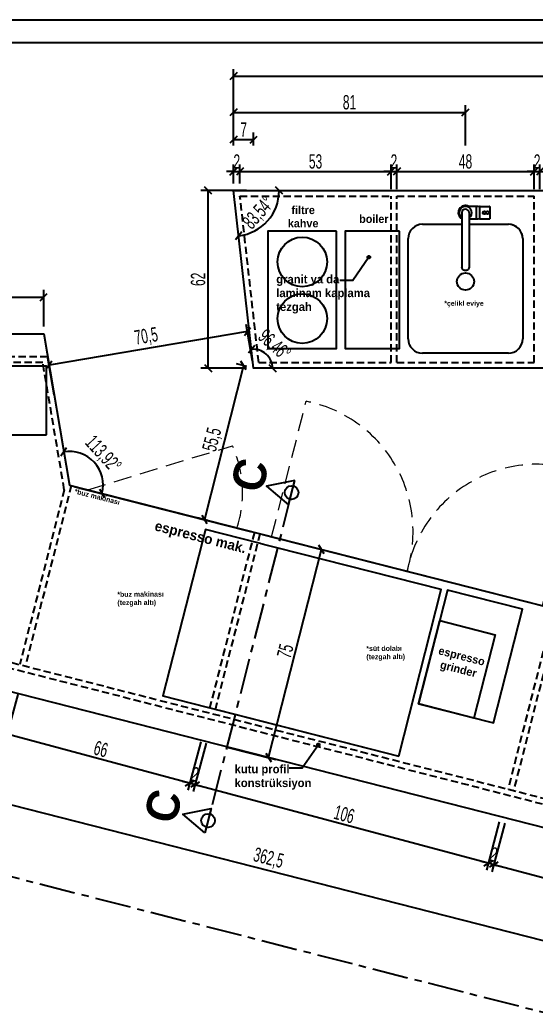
# Model space of a CAD drawing. Header units: millimetres. Extents: x 933584 to 974011, y 4545988 to 4553664.
# Drawn here: x 968702.4 to 968882.5, y 4552511.4 to 4552855.4 of the extents above; entities that cross this region are included whole.
import ezdxf

# ---------------------------------------------------------------- set-up
doc = ezdxf.new("R2010")
doc.units = ezdxf.units.MM
doc.set_wipeout_variables(frame=1)
doc.header["$PDMODE"] = 35
for name, pattern in [('CENTER', [2, 1.25, -0.25, 0.25, -0.25]), ('HIDDEN', [9.525, 6.35, -3.175]), ('HIDDENX2', [19.05, 12.7, -6.35])]:
    doc.linetypes.add(name, pattern=pattern)
doc.layers.get('0').update_dxf_attribs({"color": 255})
doc.layers.get('Defpoints').update_dxf_attribs({"color": 8})
for name, color, linetype in [('0-DMS-50', 143, 'Continuous'), ('0-HSL-SLD', 252, 'Continuous'), ('0-LNS-SLN', 6, 'Continuous'), ('0-LNS-VLF', 11, 'Continuous'), ('0-TXT-NRS', 6, 'Continuous'), ('0-TXT-XBX_20', 3, 'Continuous'), ('8-KBT-KEQ', 4, 'Continuous')]:
    doc.layers.add(name, color=color, linetype=linetype)
for name, color, linetype, lineweight in [('3-OPN-WDR', 4, 'Continuous', 18), ('WNG-02-METAL', 71, 'Continuous', 15), ('WNG-08-WIREDUCT', 120, 'Continuous', 15)]:
    doc.layers.add(name, color=color, linetype=linetype, lineweight=lineweight)
doc.styles.add('Century Gothic_B_3', font='GOTHICB.TTF', dxfattribs={"height": 4})
doc.styles.add('dim_romans_50', font='swissl.ttf', dxfattribs={"width": 0.6, "height": 5})
doc.dimstyles.new('ONK_dim 1_50', dxfattribs={"dimscale": 5, "dimtxt": 4, "dimasz": 0.5, "dimexe": 0.5, "dimexo": 0.5, "dimgap": 0.2, "dimtad": 1, "dimdec": 1, "dimrnd": 0.5, "dimzin": 9, "dimtxsty": 'dim_romans_50', "dimblk": 'OBLIQUE', "dimcen": 1, "dimclre": 256, "dimclrt": 256, "dimazin": 2, "dimtfac": 1, "dimtdec": 1, "dimtix": 1, "dimtmove": 2, "dimatfit": 3, "dimldrblk": 'OBLIQUE', "dimfxl": 3, "dimfxlon": 1, "dimarcsym": 0})

# ---------------------------------------------------------------- blocks, each defined once
blk = doc.blocks.new('batarya')
at = {"layer": 'WNG-02-METAL'}
for p, q in [((22327.06, 6765.6), (22330.11, 6767.92)), ((22326.01, 6764.8), (22323.42, 6762.84)), ((22326.21, 6764.87), (22328.79, 6761.47)), ((22329.72, 6762.1), (22327.06, 6765.6)), ((22330.45, 6765.41), (22341.94, 6750.28)), ((22332.44, 6766.92), (22343.93, 6751.79)), ((22323.42, 6762.77), (22326.02, 6759.34)), ((22328.67, 6761.3), (22326.09, 6759.33)), ((22331.78, 6763.66), (22329.72, 6762.1))]:
    blk.add_line(p, q, dxfattribs=at)
for points in [[(22326.01, 6764.8), (22326.05, 6764.83), (22326.19, 6764.87)], [(22326.19, 6764.87), (22326.2, 6764.87), (22326.21, 6764.87), (22326.21, 6764.87)], [(22328.79, 6761.45), (22328.71, 6761.33), (22328.67, 6761.3)], [(22328.79, 6761.47), (22328.8, 6761.46), (22328.79, 6761.46), (22328.79, 6761.45)], [(22341.94, 6750.28), (22342.16, 6750.05), (22342.44, 6749.89), (22342.76, 6749.81), (22343.08, 6749.81), (22343.39, 6749.9), (22343.68, 6750.06)], [(22343.68, 6750.06), (22343.91, 6750.29), (22344.07, 6750.57), (22344.16, 6750.88), (22344.17, 6751.2), (22344.09, 6751.51), (22343.93, 6751.79)]]:
    blk.add_lwpolyline(points, dxfattribs=at)
for centre, radius in [((22325.31, 6761.51), 0.5), ((22326.19, 6762.17), 0.525), ((22326.19, 6762.17), 0.47)]:
    blk.add_circle(centre, radius, dxfattribs=at)
for centre, radius, start, end in [((22331.45, 6766.17), 2.5, 337.2316, 155.5423), ((22331.45, 6766.17), 2.2, 341.8342, 272.5673), ((22331.45, 6766.17), 1.25, 37.2059, 217.2059), ((22330.18, 6761.6), 5.08, 127.8893, 140.6506), ((22323.45, 6762.8), 0.05, 127.2059, 217.2059), ((22326.7, 6766.18), 5.08, 293.7612, 306.5225), ((22326.05, 6759.37), 0.05, 217.2059, 307.2059)]:
    blk.add_arc(centre, radius, start, end, dxfattribs=at)
blk = doc.blocks.new('EVYE PLAN')
at = {"layer": '8-KBT-KEQ'}
for p, q in [((5781.56, -707.71), (5781.56, -726.71)), ((5786.65, -705.51), (5782.81, -705.51)), ((5784.06, -707.71), (5784.06, -726.71)), ((5786.65, -709.91), (5786.65, -705.51)), ((5787.77, -705.58), (5787.77, -709.85)), ((5787.97, -705.52), (5791.22, -705.52)), ((5791.27, -705.57), (5791.27, -709.87)), ((5767.81, -711.76), (5781.56, -711.76)), ((5784.06, -709.91), (5786.65, -709.91)), ((5784.06, -711.76), (5797.81, -711.76)), ((5787.97, -709.92), (5791.22, -709.92)), ((5762.81, -751.76), (5762.81, -716.76)), ((5802.81, -716.76), (5802.81, -751.76)), ((5797.81, -756.76), (5767.81, -756.76))]:
    blk.add_line(p, q, dxfattribs=at)
for points in [[(5787.78, -705.57), (5787.77, -705.57), (5787.77, -705.58), (5787.77, -705.58)], [(5787.97, -705.52), (5787.92, -705.52), (5787.78, -705.57)], [(5787.77, -709.85), (5787.77, -709.86), (5787.77, -709.86), (5787.78, -709.87)], [(5787.78, -709.87), (5787.92, -709.91), (5787.97, -709.92)], [(5782.81, -727.94), (5782.49, -727.9), (5782.19, -727.77), (5781.93, -727.58), (5781.73, -727.32), (5781.61, -727.03), (5781.56, -726.71)], [(5784.06, -726.71), (5784.02, -727.03), (5783.9, -727.32), (5783.7, -727.58), (5783.44, -727.77), (5783.14, -727.9), (5782.81, -727.94)]]:
    blk.add_lwpolyline(points, dxfattribs=at)
for centre, radius in [((5789.42, -707.72), 0.525), ((5789.42, -707.72), 0.47), ((5790.52, -707.72), 0.5), ((5782.81, -731.76), 3)]:
    blk.add_circle(centre, radius, dxfattribs=at)
for centre, radius, start, end in [((5782.81, -707.71), 2.5, 61.6636, 239.9743), ((5782.81, -707.71), 2.2, 304.6386, 235.3717), ((5782.81, -707.71), 1.25, 0, 180), ((5786.59, -710.59), 5.08, 76.5553, 89.3166), ((5791.22, -705.57), 0.05, 360, 90), ((5767.81, -716.76), 5, 90, 180), ((5786.59, -704.83), 5.08, 270.6834, 283.4447), ((5791.22, -709.87), 0.05, 270, 0), ((5797.81, -716.76), 5, 51.566, 90), ((5797.81, -716.76), 5, 0, 90), ((5797.81, -716.76), 5, 0, 21.3657), ((5767.81, -751.76), 5, 180, 270), ((5797.81, -751.76), 5, 270, 0)]:
    blk.add_arc(centre, radius, start, end, dxfattribs=at)
at = {"layer": '8-KBT-KEQ', "xscale": -1, "rotation": 37.20591726552704}
blk.add_blockref('batarya', (27660.46, 7406.66), dxfattribs=at)
blk = doc.blocks.new('_Oblique')
at = {"color": 0, "linetype": 'ByBlock', "lineweight": -2}
blk.add_line((-0.5, -0.5), (0.5, 0.5), dxfattribs=at)
blk = doc.blocks.new('*D2345')
at = {"layer": '0-DMS-50', "lineweight": -2}
for p, q in [((968781.58, 4552795.78), (968765.68, 4552795.78)), ((968781.58, 4552733.78), (968765.68, 4552733.78))]:
    blk.add_line(p, q, dxfattribs=at)
at = {"layer": '0-DMS-50', "color": 0, "lineweight": -2}
blk.add_line((968768.18, 4552733.78), (968768.18, 4552795.78), dxfattribs=at)
at = {"layer": 'Defpoints', "color": 0}
for p in [(968768.18, 4552795.78), (968784.08, 4552795.78), (968784.08, 4552733.78)]:
    blk.add_point(p, dxfattribs=at)
at = {"layer": '0-DMS-50', "color": 0, "linetype": 'ByBlock', "lineweight": -2, "xscale": 2.5, "yscale": 2.5, "zscale": 2.5}
for p, rotation in [((968768.18, 4552795.78), 90), ((968768.18, 4552733.78), 270)]:
    blk.add_blockref('_Oblique', p, dxfattribs=dict(at, rotation=rotation))
at = {"layer": '0-DMS-50', "insert": (968764.68, 4552764.78), "char_height": 5, "attachment_point": 5, "rotation": 90, "style": 'dim_romans_50'}
blk.add_mtext('62', dxfattribs=at)
blk = doc.blocks.new('*D2346')
at = {"layer": '0-DMS-50', "lineweight": -2}
for p, q in [((968777.06, 4552811.54), (968777.06, 4552816.03)), ((968784.08, 4552811.54), (968784.08, 4552816.03))]:
    blk.add_line(p, q, dxfattribs=at)
at = {"layer": '0-DMS-50', "color": 0, "lineweight": -2}
blk.add_line((968777.06, 4552813.53), (968784.08, 4552813.53), dxfattribs=at)
at = {"layer": 'Defpoints', "color": 0}
for p in [(968784.08, 4552813.53), (968777.06, 4552809.04), (968784.08, 4552809.04)]:
    blk.add_point(p, dxfattribs=at)
at = {"layer": '0-DMS-50', "color": 0, "linetype": 'ByBlock', "lineweight": -2, "xscale": 2.5, "yscale": 2.5, "zscale": 2.5, "rotation": 180}
blk.add_blockref('_Oblique', (968777.06, 4552813.53), dxfattribs=at)
at = {"layer": '0-DMS-50', "color": 0, "linetype": 'ByBlock', "lineweight": -2, "xscale": 2.5, "yscale": 2.5, "zscale": 2.5}
blk.add_blockref('_Oblique', (968784.08, 4552813.53), dxfattribs=at)
at = {"layer": '0-DMS-50', "insert": (968780.57, 4552817.03), "char_height": 5, "attachment_point": 5, "style": 'dim_romans_50'}
blk.add_mtext('7', dxfattribs=at)
blk = doc.blocks.new('*D2347')
at = {"layer": '0-DMS-50', "lineweight": -2}
for p, q in [((968777.06, 4552811.54), (968777.06, 4552825.56)), ((968858.06, 4552811.54), (968858.06, 4552825.56))]:
    blk.add_line(p, q, dxfattribs=at)
at = {"layer": '0-DMS-50', "color": 0, "lineweight": -2}
blk.add_line((968777.06, 4552823.06), (968858.06, 4552823.06), dxfattribs=at)
at = {"layer": 'Defpoints', "color": 0}
for p in [(968858.06, 4552823.06), (968777.06, 4552809.04), (968858.06, 4552809.04)]:
    blk.add_point(p, dxfattribs=at)
at = {"layer": '0-DMS-50', "color": 0, "linetype": 'ByBlock', "lineweight": -2, "xscale": 2.5, "yscale": 2.5, "zscale": 2.5, "rotation": 180}
blk.add_blockref('_Oblique', (968777.06, 4552823.06), dxfattribs=at)
at = {"layer": '0-DMS-50', "color": 0, "linetype": 'ByBlock', "lineweight": -2, "xscale": 2.5, "yscale": 2.5, "zscale": 2.5}
blk.add_blockref('_Oblique', (968858.06, 4552823.06), dxfattribs=at)
at = {"layer": '0-DMS-50', "insert": (968817.56, 4552826.56), "char_height": 5, "attachment_point": 5, "style": 'dim_romans_50'}
blk.add_mtext('81', dxfattribs=at)
blk = doc.blocks.new('*D2348')
at = {"layer": '0-DMS-50', "lineweight": -2}
for p, q in [((968777.06, 4552820.67), (968777.06, 4552838.17)), ((969063.51, 4552820.67), (969063.51, 4552838.17))]:
    blk.add_line(p, q, dxfattribs=at)
at = {"layer": '0-DMS-50', "color": 0, "lineweight": -2}
blk.add_line((968777.06, 4552835.67), (969063.51, 4552835.67), dxfattribs=at)
at = {"layer": 'Defpoints', "color": 0}
for p in [(969063.51, 4552835.67), (968777.06, 4552809.04), (969063.51, 4552809.04)]:
    blk.add_point(p, dxfattribs=at)
at = {"layer": '0-DMS-50', "color": 0, "linetype": 'ByBlock', "lineweight": -2, "xscale": 2.5, "yscale": 2.5, "zscale": 2.5, "rotation": 180}
blk.add_blockref('_Oblique', (968777.06, 4552835.67), dxfattribs=at)
at = {"layer": '0-DMS-50', "color": 0, "linetype": 'ByBlock', "lineweight": -2, "xscale": 2.5, "yscale": 2.5, "zscale": 2.5}
blk.add_blockref('_Oblique', (969063.51, 4552835.67), dxfattribs=at)
at = {"layer": '0-DMS-50', "insert": (968920.28, 4552839.64), "char_height": 5, "attachment_point": 5, "style": 'dim_romans_50'}
blk.add_mtext('286,5', dxfattribs=at)
blk = doc.blocks.new('*D2349')
at = {"layer": '0-DMS-50', "color": 0, "lineweight": -2}
for p, q in [((968777.06, 4552802.4), (968774.56, 4552802.4)), ((968777.06, 4552802.4), (968779.3, 4552802.4)), ((968779.3, 4552802.4), (968781.8, 4552802.4))]:
    blk.add_line(p, q, dxfattribs=at)
at = {"layer": '0-DMS-50', "lineweight": -2}
for p, q in [((968777.06, 4552798.28), (968777.06, 4552804.9)), ((968779.3, 4552798.28), (968779.3, 4552804.9))]:
    blk.add_line(p, q, dxfattribs=at)
at = {"layer": 'Defpoints', "color": 0}
for p in [(968779.3, 4552802.4), (968777.06, 4552795.78), (968779.3, 4552795.78)]:
    blk.add_point(p, dxfattribs=at)
at = {"layer": '0-DMS-50', "color": 0, "linetype": 'ByBlock', "lineweight": -2, "xscale": 2.5, "yscale": 2.5, "zscale": 2.5}
blk.add_blockref('_Oblique', (968777.06, 4552802.4), dxfattribs=at)
at = {"layer": '0-DMS-50', "color": 0, "linetype": 'ByBlock', "lineweight": -2, "xscale": 2.5, "yscale": 2.5, "zscale": 2.5, "rotation": 180}
blk.add_blockref('_Oblique', (968779.3, 4552802.4), dxfattribs=at)
at = {"layer": '0-DMS-50', "insert": (968778.18, 4552805.9), "char_height": 5, "attachment_point": 5, "style": 'dim_romans_50'}
blk.add_mtext('2', dxfattribs=at)
blk = doc.blocks.new('*D2350')
at = {"layer": '0-DMS-50', "lineweight": -2}
for p, q in [((968779.3, 4552798.28), (968779.3, 4552804.9)), ((968832.08, 4552796.28), (968832.08, 4552804.9))]:
    blk.add_line(p, q, dxfattribs=at)
at = {"layer": '0-DMS-50', "color": 0, "lineweight": -2}
blk.add_line((968779.3, 4552802.4), (968832.08, 4552802.4), dxfattribs=at)
at = {"layer": 'Defpoints', "color": 0}
for p in [(968832.08, 4552802.4), (968779.3, 4552795.78), (968832.08, 4552793.78)]:
    blk.add_point(p, dxfattribs=at)
at = {"layer": '0-DMS-50', "color": 0, "linetype": 'ByBlock', "lineweight": -2, "xscale": 2.5, "yscale": 2.5, "zscale": 2.5, "rotation": 180}
blk.add_blockref('_Oblique', (968779.3, 4552802.4), dxfattribs=at)
at = {"layer": '0-DMS-50', "color": 0, "linetype": 'ByBlock', "lineweight": -2, "xscale": 2.5, "yscale": 2.5, "zscale": 2.5}
blk.add_blockref('_Oblique', (968832.08, 4552802.4), dxfattribs=at)
at = {"layer": '0-DMS-50', "insert": (968805.69, 4552805.9), "char_height": 5, "attachment_point": 5, "style": 'dim_romans_50'}
blk.add_mtext('53', dxfattribs=at)
blk = doc.blocks.new('*D2351')
at = {"layer": '0-DMS-50', "color": 0, "lineweight": -2}
for p, q in [((968832.08, 4552802.4), (968829.58, 4552802.4)), ((968832.08, 4552802.4), (968834.08, 4552802.4)), ((968834.08, 4552802.4), (968836.58, 4552802.4))]:
    blk.add_line(p, q, dxfattribs=at)
at = {"layer": '0-DMS-50', "lineweight": -2}
for p, q in [((968832.08, 4552796.28), (968832.08, 4552804.9)), ((968834.08, 4552796.28), (968834.08, 4552804.9))]:
    blk.add_line(p, q, dxfattribs=at)
at = {"layer": 'Defpoints', "color": 0}
for p in [(968834.08, 4552802.4), (968832.08, 4552793.78), (968834.08, 4552793.78)]:
    blk.add_point(p, dxfattribs=at)
at = {"layer": '0-DMS-50', "color": 0, "linetype": 'ByBlock', "lineweight": -2, "xscale": 2.5, "yscale": 2.5, "zscale": 2.5}
blk.add_blockref('_Oblique', (968832.08, 4552802.4), dxfattribs=at)
at = {"layer": '0-DMS-50', "color": 0, "linetype": 'ByBlock', "lineweight": -2, "xscale": 2.5, "yscale": 2.5, "zscale": 2.5, "rotation": 180}
blk.add_blockref('_Oblique', (968834.08, 4552802.4), dxfattribs=at)
at = {"layer": '0-DMS-50', "insert": (968833.08, 4552805.9), "char_height": 5, "attachment_point": 5, "style": 'dim_romans_50'}
blk.add_mtext('2', dxfattribs=at)
blk = doc.blocks.new('*D2352')
at = {"layer": '0-DMS-50', "lineweight": -2}
for p, q in [((968834.08, 4552796.28), (968834.08, 4552804.9)), ((968882.08, 4552796.28), (968882.08, 4552804.9))]:
    blk.add_line(p, q, dxfattribs=at)
at = {"layer": '0-DMS-50', "color": 0, "lineweight": -2}
blk.add_line((968834.08, 4552802.4), (968882.08, 4552802.4), dxfattribs=at)
at = {"layer": 'Defpoints', "color": 0}
for p in [(968882.08, 4552802.4), (968834.08, 4552793.78), (968882.08, 4552793.78)]:
    blk.add_point(p, dxfattribs=at)
at = {"layer": '0-DMS-50', "color": 0, "linetype": 'ByBlock', "lineweight": -2, "xscale": 2.5, "yscale": 2.5, "zscale": 2.5, "rotation": 180}
blk.add_blockref('_Oblique', (968834.08, 4552802.4), dxfattribs=at)
at = {"layer": '0-DMS-50', "color": 0, "linetype": 'ByBlock', "lineweight": -2, "xscale": 2.5, "yscale": 2.5, "zscale": 2.5}
blk.add_blockref('_Oblique', (968882.08, 4552802.4), dxfattribs=at)
at = {"layer": '0-DMS-50', "insert": (968858.08, 4552805.9), "char_height": 5, "attachment_point": 5, "style": 'dim_romans_50'}
blk.add_mtext('48', dxfattribs=at)
blk = doc.blocks.new('*D2353')
at = {"layer": '0-DMS-50', "color": 0, "lineweight": -2}
for p, q in [((968882.08, 4552802.4), (968879.58, 4552802.4)), ((968882.08, 4552802.4), (968884.08, 4552802.4)), ((968884.08, 4552802.4), (968886.58, 4552802.4))]:
    blk.add_line(p, q, dxfattribs=at)
at = {"layer": '0-DMS-50', "lineweight": -2}
for p, q in [((968882.08, 4552796.28), (968882.08, 4552804.9)), ((968884.08, 4552796.28), (968884.08, 4552804.9))]:
    blk.add_line(p, q, dxfattribs=at)
at = {"layer": 'Defpoints', "color": 0}
for p in [(968884.08, 4552802.4), (968882.08, 4552793.78), (968884.08, 4552793.78)]:
    blk.add_point(p, dxfattribs=at)
at = {"layer": '0-DMS-50', "color": 0, "linetype": 'ByBlock', "lineweight": -2, "xscale": 2.5, "yscale": 2.5, "zscale": 2.5}
blk.add_blockref('_Oblique', (968882.08, 4552802.4), dxfattribs=at)
at = {"layer": '0-DMS-50', "color": 0, "linetype": 'ByBlock', "lineweight": -2, "xscale": 2.5, "yscale": 2.5, "zscale": 2.5, "rotation": 180}
blk.add_blockref('_Oblique', (968884.08, 4552802.4), dxfattribs=at)
at = {"layer": '0-DMS-50', "insert": (968883.08, 4552805.9), "char_height": 5, "attachment_point": 5, "style": 'dim_romans_50'}
blk.add_mtext('2', dxfattribs=at)
blk = doc.blocks.new('*D2367')
at = {"layer": '0-DMS-50', "lineweight": -2}
for p, q in [((968616.38, 4552617.91), (968612.06, 4552600.95)), ((968967.49, 4552528.42), (968963.17, 4552511.47))]:
    blk.add_line(p, q, dxfattribs=at)
at = {"layer": '0-DMS-50', "color": 0, "lineweight": -2}
blk.add_line((968963.79, 4552513.89), (968612.67, 4552603.37), dxfattribs=at)
at = {"layer": 'Defpoints', "color": 0}
for p in [(968622.11, 4552640.41), (968612.67, 4552603.37), (968973.23, 4552550.93)]:
    blk.add_point(p, dxfattribs=at)
at = {"layer": '0-DMS-50', "color": 0, "linetype": 'ByBlock', "lineweight": -2, "xscale": 2.5, "yscale": 2.5, "zscale": 2.5}
for p, rotation in [((968612.67, 4552603.37), 165.702617121831), ((968963.79, 4552513.89), 345.7026171218311)]:
    blk.add_blockref('_Oblique', p, dxfattribs=dict(at, rotation=rotation))
at = {"layer": '0-DMS-50', "insert": (968789.21, 4552562.48), "char_height": 5, "attachment_point": 5, "rotation": 345.7026, "style": 'dim_romans_50'}
blk.add_mtext('362,5', dxfattribs=at)
blk = doc.blocks.new('*D2368')
at = {"layer": '0-DMS-50', "color": 0, "lineweight": -2}
blk.add_arc((968973.23, 4552550.93), 28.37, 69.7604, 165.7026, dxfattribs=at)
at = {"layer": 'Defpoints', "color": 0}
for p in [(969063.51, 4552795.78), (968622.11, 4552640.41), (968967.46, 4552578.71), (968973.23, 4552550.93), (968973.23, 4552550.93)]:
    blk.add_point(p, dxfattribs=at)
at = {"layer": '0-DMS-50', "color": 0, "linetype": 'ByBlock', "lineweight": -2, "xscale": 2.5, "yscale": 2.5, "zscale": 2.5}
for p, rotation in [((968983.05, 4552577.55), 339.7604038233977), ((968945.74, 4552557.94), 255.7026171218311)]:
    blk.add_blockref('_Oblique', p, dxfattribs=dict(at, rotation=rotation))
at = {"layer": '0-DMS-50', "insert": (968958.18, 4552579.57), "char_height": 5, "attachment_point": 5, "rotation": 27.7315, "style": 'dim_romans_50'}
blk.add_mtext('95,94%%d', dxfattribs=at)
blk = doc.blocks.new('*D2369')
at = {"layer": '0-DMS-50', "color": 0, "lineweight": -2}
blk.add_arc((968622.11, 4552640.41), 24.12, 345.7026, 99.6253, dxfattribs=at)
at = {"layer": 'Defpoints', "color": 0}
for p in [(968604.24, 4552745.78), (968633.57, 4552661.64), (968622.11, 4552640.41), (968622.11, 4552640.41), (968973.23, 4552550.93)]:
    blk.add_point(p, dxfattribs=at)
at = {"layer": '0-DMS-50', "color": 0, "linetype": 'ByBlock', "lineweight": -2, "xscale": 2.5, "yscale": 2.5, "zscale": 2.5}
for p, rotation in [((968618.08, 4552664.19), 189.6252594059883), ((968645.49, 4552634.46), 255.7026171218311)]:
    blk.add_blockref('_Oblique', p, dxfattribs=dict(at, rotation=rotation))
at = {"layer": '0-DMS-50', "insert": (968642.78, 4552659.45), "char_height": 5, "attachment_point": 5, "rotation": 312.6639, "style": 'dim_romans_50'}
blk.add_mtext('113,92%%d', dxfattribs=at)
blk = doc.blocks.new('*D2370')
at = {"layer": '0-DMS-50', "color": 0, "lineweight": -2}
blk.add_arc((968719.71, 4552692.94), 11.76, 345.7026, 99.6253, dxfattribs=at)
at = {"layer": 'Defpoints', "color": 0}
for p in [(968710.74, 4552745.78), (968725.29, 4552703.29), (968719.71, 4552692.94), (968721.35, 4552692.52), (968783.37, 4552676.71)]:
    blk.add_point(p, dxfattribs=at)
at = {"layer": '0-DMS-50', "color": 0, "linetype": 'ByBlock', "lineweight": -2, "xscale": 2.5, "yscale": 2.5, "zscale": 2.5}
for p, rotation in [((968717.74, 4552704.53), 189.6252594060148), ((968731.1, 4552690.03), 255.7026171225477)]:
    blk.add_blockref('_Oblique', p, dxfattribs=dict(at, rotation=rotation))
at = {"layer": '0-DMS-50', "insert": (968731.28, 4552703.6), "char_height": 5, "attachment_point": 5, "rotation": 312.6639, "style": 'dim_romans_50'}
blk.add_mtext('113,92%%d', dxfattribs=at)
blk = doc.blocks.new('*D2371')
at = {"layer": '0-DMS-50', "color": 0, "lineweight": -2}
blk.add_arc((968784.08, 4552733.78), 6.59, 0, 96.4586, dxfattribs=at)
at = {"layer": 'Defpoints', "color": 0}
for p in [(968777.06, 4552795.78), (968786.94, 4552739.72), (968784.08, 4552733.78), (968784.08, 4552733.78), (968960.71, 4552733.78)]:
    blk.add_point(p, dxfattribs=at)
at = {"layer": '0-DMS-50', "color": 0, "linetype": 'ByBlock', "lineweight": -2, "xscale": 2.5, "yscale": 2.5, "zscale": 2.5}
for p, rotation in [((968783.34, 4552740.33), 186.4586144508894), ((968790.67, 4552733.78), 270)]:
    blk.add_blockref('_Oblique', p, dxfattribs=dict(at, rotation=rotation))
at = {"layer": '0-DMS-50', "insert": (968791.12, 4552741.66), "char_height": 5, "attachment_point": 5, "rotation": 318.2293, "style": 'dim_romans_50'}
blk.add_mtext('96,46%%d', dxfattribs=at)
blk = doc.blocks.new('*D2372')
at = {"layer": '0-DMS-50', "color": 0, "lineweight": -2}
blk.add_arc((968777.06, 4552795.78), 15.91, 276.4586, 0, dxfattribs=at)
at = {"layer": 'Defpoints', "color": 0}
for p in [(968777.06, 4552795.78), (968777.06, 4552795.78), (969063.51, 4552795.78), (968791.13, 4552788.35), (968784.08, 4552733.78)]:
    blk.add_point(p, dxfattribs=at)
at = {"layer": '0-DMS-50', "color": 0, "linetype": 'ByBlock', "lineweight": -2, "xscale": 2.5, "yscale": 2.5, "zscale": 2.5}
for p, rotation in [((968792.97, 4552795.78), 90), ((968778.85, 4552779.97), 186.4586144508894)]:
    blk.add_blockref('_Oblique', p, dxfattribs=dict(at, rotation=rotation))
at = {"layer": '0-DMS-50', "insert": (968785.96, 4552787.83), "char_height": 5, "attachment_point": 5, "rotation": 48.2293, "style": 'dim_romans_50'}
blk.add_mtext('83,54%%d', dxfattribs=at)
blk = doc.blocks.new('*D2373')
at = {"layer": '0-DMS-50', "color": 0, "lineweight": -2}
blk.add_arc((969063.51, 4552795.78), 20.98, 180, 249.7604, dxfattribs=at)
at = {"layer": 'Defpoints', "color": 0}
for p in [(968777.06, 4552795.78), (969063.51, 4552795.78), (969063.51, 4552795.78), (969049.07, 4552780.56), (968973.23, 4552550.93)]:
    blk.add_point(p, dxfattribs=at)
at = {"layer": '0-DMS-50', "color": 0, "linetype": 'ByBlock', "lineweight": -2, "xscale": 2.5, "yscale": 2.5, "zscale": 2.5}
for p, rotation in [((969042.53, 4552795.78), 90), ((969056.25, 4552776.1), 339.7604038233977)]:
    blk.add_blockref('_Oblique', p, dxfattribs=dict(at, rotation=rotation))
at = {"layer": '0-DMS-50', "insert": (969049.56, 4552786.06), "char_height": 5, "attachment_point": 5, "rotation": 304.8802, "style": 'dim_romans_50'}
blk.add_mtext('69,76%%d', dxfattribs=at)
blk = doc.blocks.new('*D2375')
at = {"layer": '0-DMS-50', "lineweight": -2}
for p, q in [((968871.82, 4552574.91), (968867.29, 4552558.01)), ((968963.43, 4552550.36), (968958.9, 4552533.46))]:
    blk.add_line(p, q, dxfattribs=at)
at = {"layer": '0-DMS-50', "color": 0, "lineweight": -2}
blk.add_line((968959.55, 4552535.88), (968867.94, 4552560.42), dxfattribs=at)
at = {"layer": 'Defpoints', "color": 0}
for p in [(968872.88, 4552578.84), (968867.94, 4552560.42), (968964.27, 4552553.51)]:
    blk.add_point(p, dxfattribs=at)
at = {"layer": '0-DMS-50', "color": 0, "linetype": 'ByBlock', "lineweight": -2, "xscale": 2.5, "yscale": 2.5, "zscale": 2.5}
for p, rotation in [((968867.94, 4552560.42), 164.9999999809387), ((968959.55, 4552535.88), 344.9999999809387)]:
    blk.add_blockref('_Oblique', p, dxfattribs=dict(at, rotation=rotation))
at = {"layer": '0-DMS-50', "insert": (968914.65, 4552551.53), "char_height": 5, "attachment_point": 5, "rotation": 345, "style": 'dim_romans_50'}
blk.add_mtext('95', dxfattribs=at)
blk = doc.blocks.new('*D2376')
at = {"layer": '0-DMS-50', "lineweight": -2}
for p, q in [((968869.89, 4552575.43), (968865.36, 4552558.53)), ((968871.82, 4552574.91), (968867.29, 4552558.01))]:
    blk.add_line(p, q, dxfattribs=at)
at = {"layer": '0-DMS-50', "color": 0, "lineweight": -2}
for p, q in [((968866.01, 4552560.94), (968863.6, 4552561.59)), ((968867.94, 4552560.42), (968866.01, 4552560.94)), ((968867.94, 4552560.42), (968870.36, 4552559.78))]:
    blk.add_line(p, q, dxfattribs=at)
at = {"layer": 'Defpoints', "color": 0}
for p in [(968870.94, 4552579.33), (968872.88, 4552578.84), (968866.01, 4552560.94)]:
    blk.add_point(p, dxfattribs=at)
at = {"layer": '0-DMS-50', "color": 0, "linetype": 'ByBlock', "lineweight": -2, "xscale": 2.5, "yscale": 2.5, "zscale": 2.5}
for p, rotation in [((968866.01, 4552560.94), 344.9999999754585), ((968867.94, 4552560.42), 164.9999999754585)]:
    blk.add_blockref('_Oblique', p, dxfattribs=dict(at, rotation=rotation))
at = {"layer": '0-DMS-50', "insert": (968867.88, 4552564.06), "char_height": 5, "attachment_point": 5, "rotation": 345, "style": 'dim_romans_50'}
blk.add_mtext('2', dxfattribs=at)
blk = doc.blocks.new('*D2377')
at = {"layer": '0-DMS-50', "lineweight": -2}
for p, q in [((968767.51, 4552602.86), (968762.98, 4552585.96)), ((968869.89, 4552575.43), (968865.36, 4552558.53))]:
    blk.add_line(p, q, dxfattribs=at)
at = {"layer": '0-DMS-50', "color": 0, "lineweight": -2}
blk.add_line((968866.01, 4552560.94), (968763.63, 4552588.37), dxfattribs=at)
at = {"layer": 'Defpoints', "color": 0}
for p in [(968768.22, 4552605.51), (968763.63, 4552588.37), (968870.94, 4552579.33)]:
    blk.add_point(p, dxfattribs=at)
at = {"layer": '0-DMS-50', "color": 0, "linetype": 'ByBlock', "lineweight": -2, "xscale": 2.5, "yscale": 2.5, "zscale": 2.5}
for p, rotation in [((968763.63, 4552588.37), 164.9999999808612), ((968866.01, 4552560.94), 344.9999999808612)]:
    blk.add_blockref('_Oblique', p, dxfattribs=dict(at, rotation=rotation))
at = {"layer": '0-DMS-50', "insert": (968815.73, 4552578.04), "char_height": 5, "attachment_point": 5, "rotation": 345, "style": 'dim_romans_50'}
blk.add_mtext('106', dxfattribs=at)
blk = doc.blocks.new('*D2378')
at = {"layer": '0-DMS-50', "lineweight": -2}
for p, q in [((968765.58, 4552603.38), (968761.05, 4552586.48)), ((968767.51, 4552602.86), (968762.98, 4552585.96))]:
    blk.add_line(p, q, dxfattribs=at)
at = {"layer": '0-DMS-50', "color": 0, "lineweight": -2}
for p, q in [((968761.7, 4552588.89), (968759.28, 4552589.54)), ((968763.63, 4552588.37), (968761.7, 4552588.89)), ((968763.63, 4552588.37), (968766.04, 4552587.73))]:
    blk.add_line(p, q, dxfattribs=at)
at = {"layer": 'Defpoints', "color": 0}
for p in [(968766.28, 4552606), (968768.22, 4552605.51), (968761.7, 4552588.89)]:
    blk.add_point(p, dxfattribs=at)
at = {"layer": '0-DMS-50', "color": 0, "linetype": 'ByBlock', "lineweight": -2, "xscale": 2.5, "yscale": 2.5, "zscale": 2.5}
for p, rotation in [((968761.7, 4552588.89), 344.9999999745953), ((968763.63, 4552588.37), 164.9999999745953)]:
    blk.add_blockref('_Oblique', p, dxfattribs=dict(at, rotation=rotation))
at = {"layer": '0-DMS-50', "insert": (968763.57, 4552592.01), "char_height": 5, "attachment_point": 5, "rotation": 345, "style": 'dim_romans_50'}
blk.add_mtext('2', dxfattribs=at)
blk = doc.blocks.new('*D2379')
at = {"layer": '0-DMS-50', "lineweight": -2}
for p, q in [((968701.68, 4552619.89), (968697.3, 4552603.56)), ((968765.58, 4552603.38), (968761.05, 4552586.48))]:
    blk.add_line(p, q, dxfattribs=at)
at = {"layer": '0-DMS-50', "color": 0, "lineweight": -2}
blk.add_line((968761.7, 4552588.89), (968697.95, 4552605.97), dxfattribs=at)
at = {"layer": 'Defpoints', "color": 0}
for p in [(968702.33, 4552622.3), (968697.95, 4552605.97), (968766.28, 4552606)]:
    blk.add_point(p, dxfattribs=at)
at = {"layer": '0-DMS-50', "color": 0, "linetype": 'ByBlock', "lineweight": -2, "xscale": 2.5, "yscale": 2.5, "zscale": 2.5}
for p, rotation in [((968697.95, 4552605.97), 164.999999980436), ((968761.7, 4552588.89), 344.999999980436)]:
    blk.add_blockref('_Oblique', p, dxfattribs=dict(at, rotation=rotation))
at = {"layer": '0-DMS-50', "insert": (968730.73, 4552600.81), "char_height": 5, "attachment_point": 5, "rotation": 345, "style": 'dim_romans_50'}
blk.add_mtext('66', dxfattribs=at)
blk = doc.blocks.new('*D2383')
at = {"layer": '0-DMS-50', "lineweight": -2}
for p, q in [((968604.24, 4552748.28), (968604.24, 4552761.07)), ((968710.74, 4552748.28), (968710.74, 4552761.07))]:
    blk.add_line(p, q, dxfattribs=at)
at = {"layer": '0-DMS-50', "color": 0, "lineweight": -2}
blk.add_line((968604.24, 4552758.57), (968710.74, 4552758.57), dxfattribs=at)
at = {"layer": 'Defpoints', "color": 0}
for p in [(968710.74, 4552758.57), (968604.24, 4552745.78), (968710.74, 4552745.78)]:
    blk.add_point(p, dxfattribs=at)
at = {"layer": '0-DMS-50', "color": 0, "linetype": 'ByBlock', "lineweight": -2, "xscale": 2.5, "yscale": 2.5, "zscale": 2.5}
for p, rotation in [((968604.24, 4552758.57), 179.999999999499), ((968710.74, 4552758.57), 359.999999999499)]:
    blk.add_blockref('_Oblique', p, dxfattribs=dict(at, rotation=rotation))
at = {"layer": '0-DMS-50', "insert": (968657.49, 4552762.54), "char_height": 5, "attachment_point": 5, "style": 'dim_romans_50'}
blk.add_mtext('106,5', dxfattribs=at)
blk = doc.blocks.new('*D2384')
at = {"layer": '0-DMS-50', "lineweight": -2}
for p, q in [((968783.66, 4552736.25), (968781.49, 4552749.03)), ((968714.35, 4552724.49), (968712.19, 4552737.28))]:
    blk.add_line(p, q, dxfattribs=at)
at = {"layer": '0-DMS-50', "color": 0, "lineweight": -2}
blk.add_line((968781.91, 4552746.57), (968712.6, 4552734.81), dxfattribs=at)
at = {"layer": 'Defpoints', "color": 0}
for p in [(968712.6, 4552734.81), (968784.08, 4552733.78), (968714.77, 4552722.03)]:
    blk.add_point(p, dxfattribs=at)
at = {"layer": '0-DMS-50', "color": 0, "linetype": 'ByBlock', "lineweight": -2, "xscale": 2.5, "yscale": 2.5, "zscale": 2.5}
for p, rotation in [((968781.91, 4552746.57), 9.625259406346208), ((968712.6, 4552734.81), 189.6252594063462)]:
    blk.add_blockref('_Oblique', p, dxfattribs=dict(at, rotation=rotation))
at = {"layer": '0-DMS-50', "insert": (968746.59, 4552744.61), "char_height": 5, "attachment_point": 5, "rotation": 9.6253, "style": 'dim_romans_50'}
blk.add_mtext('70,5', dxfattribs=at)
blk = doc.blocks.new('*D2385')
at = {"layer": '0-DMS-50', "color": 0, "lineweight": -2}
blk.add_line((968780.56, 4552734.68), (968766.86, 4552680.92), dxfattribs=at)
at = {"layer": '0-DMS-50', "lineweight": -2}
for p, q in [((968781.66, 4552734.4), (968778.14, 4552735.3)), ((968767.96, 4552680.64), (968764.44, 4552681.54))]:
    blk.add_line(p, q, dxfattribs=at)
at = {"layer": 'Defpoints', "color": 0}
for p in [(968784.08, 4552733.78), (968766.86, 4552680.92), (968770.38, 4552680.03)]:
    blk.add_point(p, dxfattribs=at)
at = {"layer": '0-DMS-50', "color": 0, "linetype": 'ByBlock', "lineweight": -2, "xscale": 2.5, "yscale": 2.5, "zscale": 2.5}
for p, rotation in [((968780.56, 4552734.68), 75.70261712256615), ((968766.86, 4552680.92), 255.7026171225661)]:
    blk.add_blockref('_Oblique', p, dxfattribs=dict(at, rotation=rotation))
at = {"layer": '0-DMS-50', "insert": (968769.86, 4552708.78), "char_height": 5, "attachment_point": 5, "rotation": 75.7026, "style": 'dim_romans_50'}
blk.add_mtext('55,5', dxfattribs=at)
blk = doc.blocks.new('*D2454')
at = {"layer": '0-DMS-50', "lineweight": -2}
for p, q in [((968793.24, 4552674.2), (968810.2, 4552669.88)), ((968774.72, 4552601.52), (968791.68, 4552597.2))]:
    blk.add_line(p, q, dxfattribs=at)
at = {"layer": '0-DMS-50', "color": 0, "lineweight": -2}
blk.add_line((968789.25, 4552597.82), (968807.78, 4552670.49), dxfattribs=at)
at = {"layer": 'Defpoints', "color": 0}
for p in [(968790.61, 4552674.87), (968807.78, 4552670.49), (968772.09, 4552602.19)]:
    blk.add_point(p, dxfattribs=at)
at = {"layer": '0-DMS-50', "color": 0, "linetype": 'ByBlock', "lineweight": -2, "xscale": 2.5, "yscale": 2.5, "zscale": 2.5}
for p, rotation in [((968807.78, 4552670.49), 75.70261712240523), ((968789.25, 4552597.82), 255.7026171224052)]:
    blk.add_blockref('_Oblique', p, dxfattribs=dict(at, rotation=rotation))
at = {"layer": '0-DMS-50', "insert": (968795.12, 4552635.02), "char_height": 5, "attachment_point": 5, "rotation": 75.7026, "style": 'dim_romans_50'}
blk.add_mtext('75', dxfattribs=at)

msp = doc.modelspace()

# ---------------------------------------------------------------- hatches: boundary and pattern name
at = {"layer": '0-LNS-VLF', "linetype": 'HIDDEN', "ltscale": 0.5}
h = msp.add_hatch(color=256, dxfattribs=at)
h.dxf.hatch_style = 1
edge = h.paths.add_edge_path()
edge.add_arc((968824.33, 4552772.51), 0.467, 0, 360)

# ---------------------------------------------------------------- linework, layer by layer
at = {"color": 0}
for points in [[(968501.03, 4552855.4), (969341.03, 4552855.4), (969341.03, 4552255.4), (968501.03, 4552255.4)], [(968509.03, 4552847.4), (969333.03, 4552847.4), (969333.03, 4552263.4), (968509.03, 4552263.4)]]:
    msp.add_lwpolyline(points, close=True, dxfattribs=at)
for points in [[(968798.44, 4552694.61), (968788.53, 4552692.57), (968796.25, 4552686.04), (968798.44, 4552694.61)], [(968767.07, 4552571.54), (968759.35, 4552578.07), (968769.26, 4552580.11), (968767.07, 4552571.54)]]:
    msp.add_lwpolyline(points)
at = {"linetype": 'CENTER', "ltscale": 10}
msp.add_lwpolyline([(968631.9, 4552573.48), (968959.93, 4552489.89)], dxfattribs=at)
for centre in [(968797.34, 4552690.32), (968768.16, 4552575.83)]:
    msp.add_circle(centre, 2.41)
at = {"layer": '0-LNS-SLN', "linetype": 'HIDDEN', "ltscale": 0.4}
for points in [[(968785.86, 4552735.78), (968779.3, 4552793.78), (968832.08, 4552793.78)], [(968832.08, 4552735.78), (968832.08, 4552793.78)], [(968834.08, 4552793.78), (968882.08, 4552793.78)], [(968834.08, 4552735.78), (968834.08, 4552793.78)], [(968882.08, 4552735.78), (968882.08, 4552793.78)], [(968785.86, 4552735.78), (968832.08, 4552735.78)], [(968834.08, 4552735.78), (968882.08, 4552735.78)]]:
    msp.add_lwpolyline(points, dxfattribs=at)
at = {"layer": '0-LNS-VLF', "ltscale": 0.5}
msp.add_lwpolyline([(968824.33, 4552772.51), (968818.7, 4552764.37), (968814.15, 4552764.37)], dxfattribs=at)
at = {"layer": '0-LNS-VLF', "linetype": 'HIDDEN', "ltscale": 0.5}
msp.add_circle((968824.33, 4552772.51), 0.467, dxfattribs=at)
at = {"layer": '0-TXT-NRS'}
for points in [[(968813.07, 4552781.61), (968789.07, 4552781.61), (968789.07, 4552740.61), (968813.07, 4552740.61)], [(968835.05, 4552781.61), (968816.05, 4552781.61), (968816.05, 4552740.61), (968835.05, 4552740.61)], [(968711.68, 4552710.49), (968711.68, 4552734.49), (968670.68, 4552734.49), (968670.68, 4552710.49)]]:
    msp.add_lwpolyline(points, close=True, dxfattribs=at)
for centre in [(968801.07, 4552770.85), (968801.07, 4552751.07)]:
    msp.add_circle(centre, 8.66, dxfattribs=at)

# ---------------------------------------------------------------- block references
msp.add_blockref('EVYE PLAN', (963075.25, 4553495.76))

# ---------------------------------------------------------------- texts
at = {"linetype": 'CENTER', "ltscale": 10, "insert": (968837.03, 4552935.87), "char_height": 11.3933, "width": 370.3635, "attachment_point": 3, "rotation": 75.7026, "line_spacing_factor": 0.984502, "style": 'Century Gothic_B_3'}
msp.add_mtext('\\pxql;{\\fFranklin Gothic Book|b1|i0|c162|p34;C}', dxfattribs=at)
at = {"layer": '0-LNS-VLF', "linetype": 'HIDDEN', "ltscale": 0.5, "insert": (968791.97, 4552766.31), "char_height": 2.9364, "width": 95.455, "attachment_point": 1, "line_spacing_factor": 0.984502, "style": 'Century Gothic_B_3'}
msp.add_mtext('\\pxql;{\\fFranklin Gothic Book|b1|i0|c162|p34;granit ya da\\Plaminam kaplama \\Ptezgah}', dxfattribs=at)
at = {"layer": '0-TXT-XBX_20', "color": 0, "char_height": 2.819, "attachment_point": 1, "rotation": 0, "line_spacing_factor": 0.984502, "style": 'Century Gothic_B_3'}
for s, insert, width in [('\\pxqc;{\\fFranklin Gothic Book|b1|i0|c162|p34;filtre \\Pkahve}', (968753.95, 4552790.37), 94.8284), ('\\pxqc;{\\fFranklin Gothic Book|b1|i0|c162|p34;boiler}', (968771.15, 4552787.28), 109.8284)]:
    msp.add_mtext(s, dxfattribs=dict(at, insert=insert, width=width))
at = {"layer": 'WNG-08-WIREDUCT', "linetype": 'HIDDEN', "insert": (968850.65, 4552757.29), "char_height": 1.7619, "width": 93.6427, "attachment_point": 1, "line_spacing_factor": 0.984502, "style": 'Century Gothic_B_3'}
msp.add_mtext('{\\fFranklin Gothic Book|b1|i0|c162|p34;*çelikl eviye}', dxfattribs=at)

# ---------------------------------------------------------------- dimensions: what is measured, and where the dimension line sits
at = {"layer": '0-DMS-50'}
for p1, p2, distance, picture, middle in [((968777.0599, 4552809.0417), (969063.5096, 4552809.0417), 26.626, '*D2348', (968920.2847, 4552839.6439)), ((968777.06, 4552809.04), (968858.06, 4552809.04), 14.02, '*D2347', (968817.56, 4552826.56)), ((968777.06, 4552809.04), (968784.08, 4552809.04), 4.49, '*D2346', (968780.57, 4552817.03)), ((968777.06, 4552795.78), (968779.3, 4552795.78), 6.62, '*D2349', (968778.18, 4552805.9)), ((968784.08, 4552733.78), (968784.08, 4552795.78), 15.9, '*D2345', (968764.68, 4552764.78)), ((968604.24, 4552745.78), (968710.74, 4552745.78), 12.79, '*D2383', (968657.49, 4552762.54)), ((968784.08, 4552733.78), (968714.77, 4552722.03), -12.97, '*D2384', (968746.59, 4552744.61))]:
    dim = msp.add_aligned_dim(p1=p1, p2=p2, distance=distance, dimstyle='ONK_dim 1_50', dxfattribs=at)
    dim.commit()
    dim.dimension.update_dxf_attribs({"geometry": picture, "text_midpoint": middle})
for base, p1, p2, angle, picture, middle in [((968832.08, 4552802.4), (968779.3, 4552795.78), (968832.08, 4552793.78), 180, '*D2350', (968805.69, 4552805.9)), ((968834.08, 4552802.4), (968832.08, 4552793.78), (968834.08, 4552793.78), 180, '*D2351', (968833.08, 4552805.9)), ((968882.08, 4552802.4), (968834.08, 4552793.78), (968882.08, 4552793.78), 180, '*D2352', (968858.08, 4552805.9)), ((968884.08, 4552802.4), (968882.08, 4552793.78), (968884.08, 4552793.78), 180, '*D2353', (968883.08, 4552805.9)), ((968761.7, 4552588.89), (968768.22, 4552605.51), (968766.28, 4552606), 345, '*D2378', (968763.57, 4552592.01)), ((968866.01, 4552560.94), (968872.88, 4552578.84), (968870.94, 4552579.33), 345, '*D2376', (968867.88, 4552564.06)), ((968867.94, 4552560.42), (968964.27, 4552553.51), (968872.88, 4552578.84), 345, '*D2375', (968914.65, 4552551.53))]:
    dim = msp.add_linear_dim(base=base, p1=p1, p2=p2, angle=angle, dimstyle='ONK_dim 1_50', dxfattribs=at)
    dim.commit()
    dim.dimension.update_dxf_attribs({"geometry": picture, "text_midpoint": middle})
for base, line1, line2, picture, middle in [((968791.13, 4552788.35), ((968784.08, 4552733.78), (968777.06, 4552795.78)), ((968777.06, 4552795.78), (969063.51, 4552795.78)), '*D2372', (968785.96, 4552787.83)), ((968786.94, 4552739.72), ((968960.71, 4552733.78), (968784.08, 4552733.78)), ((968784.08, 4552733.78), (968777.06, 4552795.78)), '*D2371', (968791.12, 4552741.66))]:
    dim = msp.add_angular_dim_2l(base=base, line1=line1, line2=line2, dimstyle='ONK_dim 1_50', dxfattribs=at)
    dim.commit()
    dim.dimension.update_dxf_attribs({"geometry": picture, "text_midpoint": middle})

# ---------------------------------------------------------------- next in the draw order: wipeouts: each hides what was drawn before it
at = {"linetype": 'HIDDEN'}
msp.add_wipeout([(968787.25, 4552675.73), (968771.69, 4552614.68), (968872.47, 4552588.99), (968888.02, 4552650.04)], dxfattribs=at).dxf.layer = 'WNG-08-WIREDUCT'

# ---------------------------------------------------------------- next in the draw order: hatches: boundary and pattern name
at = {"layer": '0-LNS-VLF', "linetype": 'HIDDEN', "ltscale": 0.5}
h = msp.add_hatch(color=256, dxfattribs=at)
h.dxf.hatch_style = 1
edge = h.paths.add_edge_path()
edge.add_arc((968806.67, 4552602.32), 0.467, 0, 360)

# ---------------------------------------------------------------- next in the draw order: linework, layer by layer
at = {"layer": '0-HSL-SLD'}
msp.add_lwpolyline([(968841.65, 4552616.58), (968867.82, 4552609.91), (968877.94, 4552649.64), (968851.78, 4552656.31)], close=True, dxfattribs=at)
at = {"layer": '0-LNS-SLN', "linetype": 'HIDDEN', "ltscale": 0.4}
for points in [[(968712.1, 4552737.78), (968644.14, 4552737.78), (968660.93, 4552638.78), (968968.22, 4552560.46), (968994.24, 4552631.02)], [(968710.41, 4552735.78), (968646.51, 4552735.78), (968662.69, 4552640.39), (968966.97, 4552562.85), (968992.36, 4552631.72)], [(968888.98, 4552649.74), (968872.94, 4552586.81)], [(968890.92, 4552649.25), (968874.88, 4552586.32)]]:
    msp.add_lwpolyline(points, dxfattribs=at)
at = {"layer": '0-LNS-VLF', "ltscale": 0.5}
msp.add_lwpolyline([(968806.67, 4552602.32), (968801.04, 4552594.18), (968796.5, 4552594.18)], dxfattribs=at)
at = {"layer": '0-LNS-VLF', "linetype": 'HIDDEN', "ltscale": 0.5}
msp.add_circle((968806.67, 4552602.32), 0.467, dxfattribs=at)
at = {"layer": '0-TXT-NRS'}
msp.add_lwpolyline([(968849.06, 4552645.65), (968868.44, 4552640.71), (968861.03, 4552611.64), (968841.65, 4552616.58)], close=True, dxfattribs=at)
at = {"layer": '3-OPN-WDR', "linetype": 'HIDDENX2', "ltscale": 0.5}
for points in [[(968790.36, 4552674.93), (968802.41, 4552722.21, -0.446421), (968837.64, 4552662.88, -2.414214)], [(968884.91, 4552650.84), (968896.96, 4552698.11, 0.446421), (968837.64, 4552662.88, 2.414214)]]:
    msp.add_lwpolyline(points, format="xyb", dxfattribs=at)

# ---------------------------------------------------------------- next in the draw order: texts
at = {"layer": '0-LNS-VLF', "linetype": 'HIDDEN', "ltscale": 0.5, "insert": (968777.41, 4552595.29), "char_height": 2.9364, "width": 95.455, "attachment_point": 1, "line_spacing_factor": 0.984502, "style": 'Century Gothic_B_3'}
msp.add_mtext('\\pxql;{\\fFranklin Gothic Book|b1|i0|c162|p34;kutu profil \\Pkonstrüksiyon}', dxfattribs=at)
at = {"layer": '0-TXT-XBX_20', "color": 0, "insert": (968803.9, 4552648.2), "char_height": 2.819, "width": 109.8284, "attachment_point": 1, "rotation": 345.7026, "line_spacing_factor": 0.984502, "style": 'Century Gothic_B_3'}
msp.add_mtext('\\pxqc;{\\fFranklin Gothic Book|b1|i0|c162|p34;espresso \\Pgrinder}', dxfattribs=at)
at = {"layer": 'WNG-08-WIREDUCT', "linetype": 'HIDDEN', "insert": (968823.42, 4552636.79), "char_height": 1.7619, "width": 68.6427, "attachment_point": 1, "rotation": 0.363, "line_spacing_factor": 0.984502, "style": 'Century Gothic_B_3'}
msp.add_mtext('{\\fFranklin Gothic Book|b1|i0|c162|p34;*süt dolabı\\P(tezgah altı)}', dxfattribs=at)

# ---------------------------------------------------------------- next in the draw order: dimensions: what is measured, and where the dimension line sits
at = {"layer": '0-DMS-50'}
dim = msp.add_linear_dim(base=(968763.63, 4552588.37), p1=(968870.94, 4552579.33), p2=(968768.22, 4552605.51), angle=345, dimstyle='ONK_dim 1_50', dxfattribs=at)
dim.commit()
dim.dimension.update_dxf_attribs({"geometry": '*D2377', "text_midpoint": (968815.73, 4552578.04)})

# ---------------------------------------------------------------- next in the draw order: wipeouts: each hides what was drawn before it
at = {"linetype": 'HIDDEN'}
msp.add_wipeout([(968721.35, 4552692.52), (968705.79, 4552631.47), (968767.81, 4552615.67), (968783.37, 4552676.71)], dxfattribs=at).dxf.layer = 'WNG-08-WIREDUCT'

# ---------------------------------------------------------------- next in the draw order: linework, layer by layer
at = {"linetype": 'CENTER', "ltscale": 10}
msp.add_lwpolyline([(968797.34, 4552690.32), (968768.16, 4552575.83)], dxfattribs=at)
at = {"layer": '0-LNS-SLN', "linetype": 'HIDDEN', "ltscale": 0.4}
for points in [[(968717.95, 4552691.32), (968710.41, 4552735.78)], [(968720.38, 4552692.77), (968704.33, 4552629.78)], [(968717.95, 4552691.32), (968702.39, 4552630.27)], [(968784.34, 4552676.47), (968768.29, 4552613.48)], [(968786.28, 4552675.97), (968770.22, 4552612.99)]]:
    msp.add_lwpolyline(points, dxfattribs=at)
at = {"layer": '0-TXT-NRS'}
msp.add_lwpolyline([(968834.76, 4552598.35), (968849.57, 4552656.5), (968767.21, 4552677.49), (968752.39, 4552619.35)], close=True, dxfattribs=at)
at = {"layer": '3-OPN-WDR', "linetype": 'HIDDENX2', "ltscale": 0.5}
msp.add_lwpolyline([(968726.2, 4552691.28), (968776.64, 4552706.69, -0.191305), (968778.23, 4552678.02, -2.414214)], format="xyb", dxfattribs=at)
at = {"layer": '8-KBT-KEQ'}
msp.add_lwpolyline([(968604.24, 4552745.78), (968710.74, 4552745.78), (968719.71, 4552692.94), (968926.25, 4552640.3), (968960.71, 4552733.78), (968784.08, 4552733.78), (968777.06, 4552795.78), (969063.51, 4552795.78), (968973.23, 4552550.93), (968622.11, 4552640.41), (968604.24, 4552745.78)], dxfattribs=at)

# ---------------------------------------------------------------- next in the draw order: texts
at = {"linetype": 'CENTER', "ltscale": 10, "insert": (968867.31, 4553051.42), "char_height": 11.3933, "width": 370.3635, "attachment_point": 3, "rotation": 75.7026, "line_spacing_factor": 0.984502, "style": 'Century Gothic_B_3'}
msp.add_mtext('\\pxql;{\\fFranklin Gothic Book|b1|i0|c162|p34;C}', dxfattribs=at)
at = {"layer": '0-TXT-XBX_20', "color": 0, "insert": (968750.11, 4552680.61), "char_height": 3.5237, "width": 137.2855, "attachment_point": 1, "rotation": 345.7026, "line_spacing_factor": 0.984502, "style": 'Century Gothic_B_3'}
msp.add_mtext('\\pxql;{\\fFranklin Gothic Book|b1|i0|c162|p34;espresso mak.}', dxfattribs=at)
at = {"layer": 'WNG-08-WIREDUCT', "linetype": 'HIDDEN', "char_height": 1.7619, "width": 68.6427, "attachment_point": 1, "line_spacing_factor": 0.984502, "style": 'Century Gothic_B_3'}
for s, insert, rotation in [('{\\fFranklin Gothic Book|b1|i0|c162|p34;*buz makinası}', (968721.8, 4552691.74), 345.7026), ('{\\fFranklin Gothic Book|b1|i0|c162|p34;*buz makinası\\P(tezgah altı)}', (968736.45, 4552655.7), 0.363)]:
    msp.add_mtext(s, dxfattribs=dict(at, insert=insert, rotation=rotation))

# ---------------------------------------------------------------- next in the draw order: dimensions: what is measured, and where the dimension line sits
at = {"layer": '0-DMS-50'}
for base, line1, line2, picture, middle in [((968967.46, 4552578.71), ((969063.51, 4552795.78), (968973.23, 4552550.93)), ((968973.23, 4552550.93), (968622.11, 4552640.41)), '*D2368', (968958.18, 4552579.57)), ((969049.07, 4552780.56), ((969063.51, 4552795.78), (968973.23, 4552550.93)), ((968777.06, 4552795.78), (969063.51, 4552795.78)), '*D2373', (969049.56, 4552786.06)), ((968633.57, 4552661.64), ((968973.23, 4552550.93), (968622.11, 4552640.41)), ((968622.11, 4552640.41), (968604.24, 4552745.78)), '*D2369', (968642.78, 4552659.45)), ((968725.29, 4552703.2895), ((968783.3698, 4552676.7143), (968721.3521, 4552692.5194)), ((968710.7438, 4552745.7817), (968719.7055, 4552692.939)), '*D2370', (968731.2776, 4552703.604))]:
    dim = msp.add_angular_dim_2l(base=base, line1=line1, line2=line2, dimstyle='ONK_dim 1_50', dxfattribs=at)
    dim.commit()
    dim.dimension.update_dxf_attribs({"geometry": picture, "text_midpoint": middle})
for p1, p2, distance, picture, middle in [((968784.08, 4552733.78), (968770.38, 4552680.03), -3.63, '*D2385', (968769.86, 4552708.78)), ((968973.23, 4552550.93), (968622.11, 4552640.41), 38.23, '*D2367', (968789.21, 4552562.48))]:
    dim = msp.add_aligned_dim(p1=p1, p2=p2, distance=distance, dimstyle='ONK_dim 1_50', dxfattribs=at)
    dim.commit()
    dim.dimension.update_dxf_attribs({"geometry": picture, "text_midpoint": middle})
dim = msp.add_aligned_dim(p1=(968772.09, 4552602.19), p2=(968790.61, 4552674.87), distance=-17.71, dimstyle='ONK_dim 1_50', override={"dimtxsty": 'dim_romans_50', "dimldrblk": 'Oblique'}, dxfattribs=at)
dim.commit()
dim.dimension.update_dxf_attribs({"geometry": '*D2454', "text_midpoint": (968795.12, 4552635.02)})
dim = msp.add_linear_dim(base=(968697.95, 4552605.97), p1=(968766.28, 4552606), p2=(968702.33, 4552622.3), angle=345, dimstyle='ONK_dim 1_50', dxfattribs=at)
dim.commit()
dim.dimension.update_dxf_attribs({"geometry": '*D2379', "text_midpoint": (968730.73, 4552600.81)})

doc.saveas('drawing.dxf')
